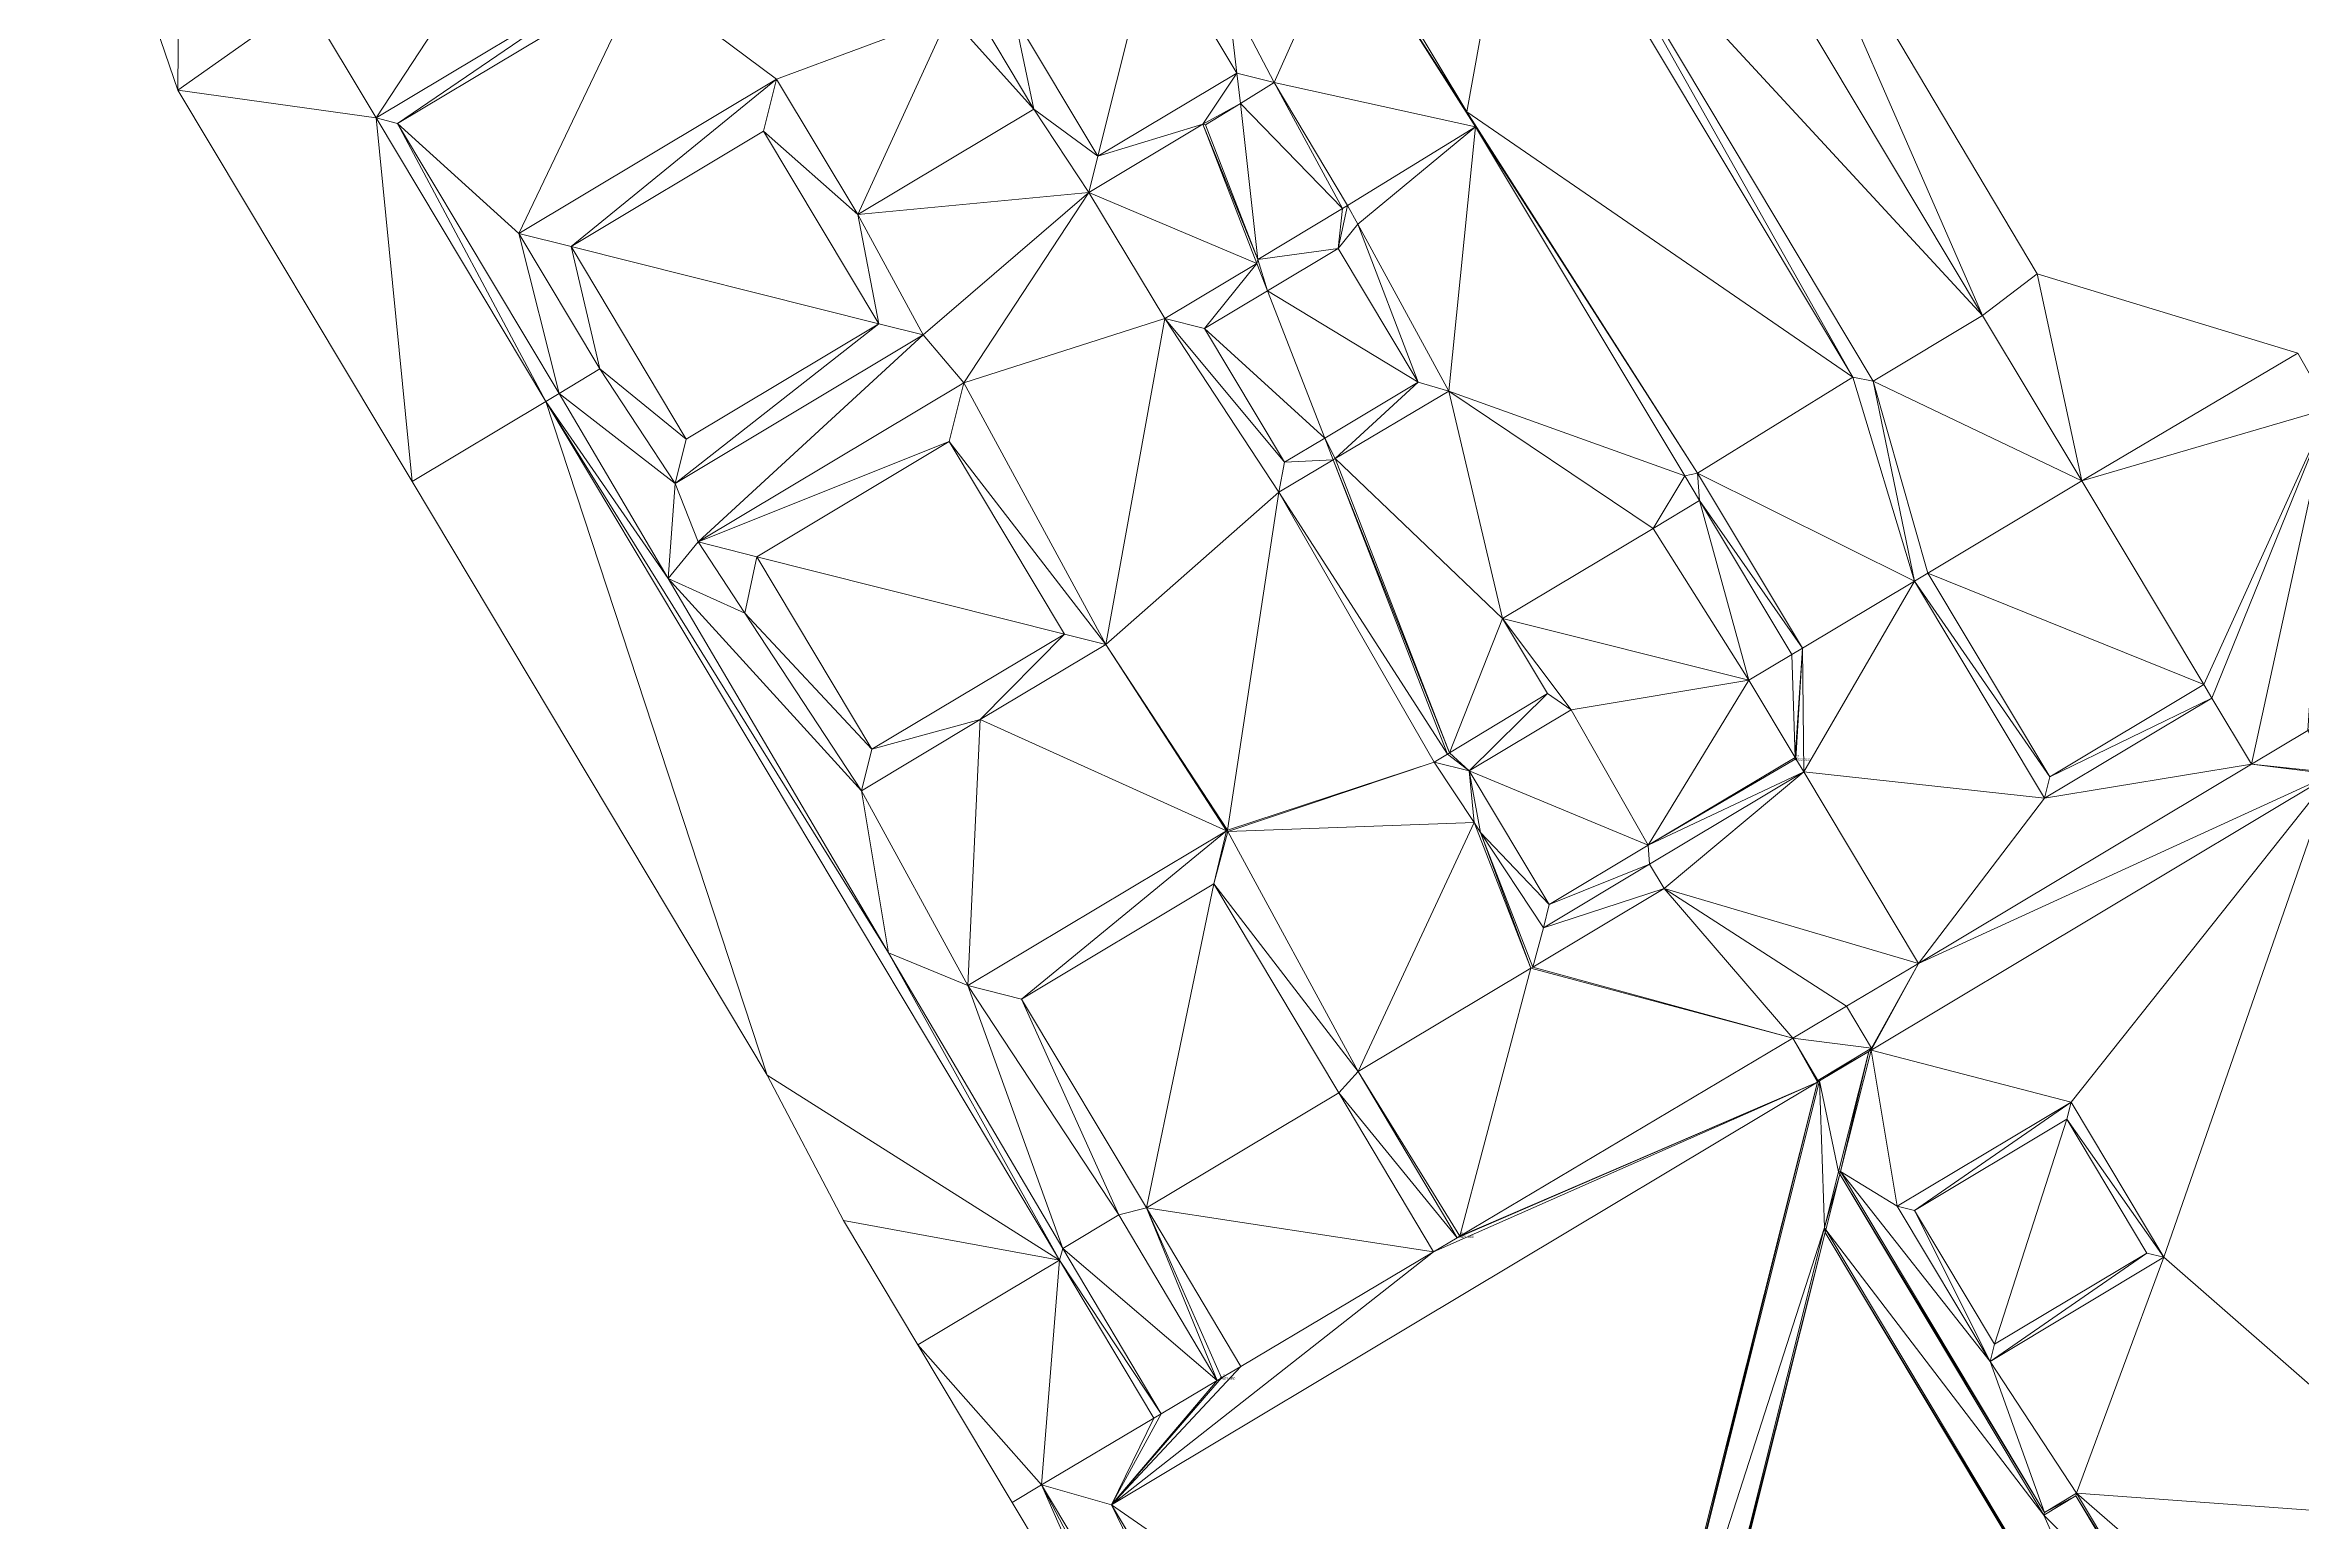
# Model space of a CAD drawing. Header units: metres. Extents: x 2684444 to 2684547, y 1239945 to 1240156.
# Drawn here: x 2684491.99 to 2684528.22, y 1239957.85 to 1239981.55 of the extents above; entities that cross this region are included whole.
import ezdxf

# ---------------------------------------------------------------- set-up
doc = ezdxf.new("R2010")
doc.units = ezdxf.units.M
for name, color, linetype, lineweight in [('Bruchkanten', 1, 'Continuous', 13), ('Bruchkanten-Hoehe', 1, 'Continuous', 0), ('Bruchkanten-PktBezeichnung', 1, 'Continuous', 0), ('Bruchkanten-PNum', 1, 'Continuous', 0), ('Bruchkanten_Linie', 1, 'Continuous', 13), ('DGM_Vermaschung', 254, 'Continuous', 15)]:
    doc.layers.add(name, color=color, linetype=linetype, lineweight=lineweight)
doc.styles.add('Arial', font='arial.ttf', dxfattribs={"height": 2})

# ---------------------------------------------------------------- blocks, each defined once
blk = doc.blocks.new('*U5')
at = {"layer": 'DGM_Vermaschung', "transparency": 33554687}
for points in [[(2684491.994, 1239987.053, 425.43), (2684494.161, 1239985.632, 425.43), (2684494.121, 1239980.831, 425.43)], [(2684494.161, 1239985.632, 425.43), (2684496.173, 1239982.271, 425.43), (2684494.121, 1239980.831, 425.43)], [(2684523.081, 1239977.213, 425.36), (2684516.311, 1239984.539, 425.36), (2684518.069, 1239985.591, 425.36)], [(2684523.081, 1239977.213, 425.36), (2684518.069, 1239985.591, 425.36), (2684519.564, 1239985.262, 426.41)], [(2684515.651, 1239985.155, 425.61), (2684514.802, 1239980.48, 425.61), (2684512.965, 1239983.547, 425.61)], [(2684515.651, 1239985.155, 425.61), (2684520.997, 1239976.225, 425.61), (2684514.802, 1239980.48, 425.61)], [(2684520.997, 1239976.225, 425.61), (2684515.651, 1239985.155, 425.61), (2684516.311, 1239984.539, 425.36)], [(2684519.564, 1239985.262, 426.41), (2684523.954, 1239977.884, 426.46), (2684523.081, 1239977.213, 425.36)], [(2684500.077, 1239984.608, 425.43), (2684497.303, 1239980.384, 425.43), (2684496.173, 1239982.271, 425.43)], [(2684501.206, 1239982.72, 425.43), (2684497.303, 1239980.384, 425.43), (2684500.077, 1239984.608, 425.43)], [(2684521.326, 1239976.163, 425.36), (2684516.311, 1239984.539, 425.36), (2684523.081, 1239977.213, 425.36)], [(2684516.311, 1239984.539, 425.36), (2684521.326, 1239976.163, 425.36), (2684520.997, 1239976.225, 425.61)], [(2684509.778, 1239983.334, 425.23), (2684508.883, 1239979.768, 425.23), (2684507.547, 1239981.999, 425.23)], [(2684509.778, 1239983.334, 425.23), (2684511.113, 1239981.104, 425.23), (2684508.883, 1239979.768, 425.23)], [(2684511.113, 1239981.104, 425.23), (2684509.778, 1239983.334, 425.23), (2684510.965, 1239982.384, 425.72)], [(2684511.713, 1239980.952, 425.666), (2684510.965, 1239982.384, 425.72), (2684512.858, 1239983.518, 425.72)], [(2684512.858, 1239983.518, 425.72), (2684514.944, 1239980.242, 425.591), (2684511.713, 1239980.952, 425.666)], [(2684514.802, 1239980.48, 425.61), (2684512.858, 1239983.518, 425.72), (2684512.965, 1239983.547, 425.61)], [(2684514.944, 1239980.242, 425.591), (2684512.858, 1239983.518, 425.72), (2684514.802, 1239980.48, 425.61)], [(2684497.303, 1239980.384, 425.43), (2684501.206, 1239982.72, 425.43), (2684497.646, 1239980.297, 425.68)], [(2684501.549, 1239982.634, 425.68), (2684497.646, 1239980.297, 425.68), (2684501.206, 1239982.72, 425.43)], [(2684497.646, 1239980.297, 425.68), (2684501.549, 1239982.634, 425.68), (2684499.594, 1239978.531, 425.68)], [(2684503.73, 1239981.007, 425.68), (2684499.594, 1239978.531, 425.68), (2684501.549, 1239982.634, 425.68)], [(2684501.549, 1239982.634, 425.68), (2684506.497, 1239982.031, 425.68), (2684503.73, 1239981.007, 425.68)], [(2684496.173, 1239982.271, 425.43), (2684497.303, 1239980.384, 425.43), (2684494.121, 1239980.831, 425.43)], [(2684506.834, 1239982.236, 425.68), (2684507.858, 1239980.525, 425.68), (2684506.497, 1239982.031, 425.68)], [(2684507.858, 1239980.525, 425.68), (2684506.834, 1239982.236, 425.68), (2684507.547, 1239981.999, 425.23)], [(2684510.965, 1239982.384, 425.72), (2684511.713, 1239980.952, 425.666), (2684511.113, 1239981.104, 425.23)], [(2684505.031, 1239978.833, 425.68), (2684503.73, 1239981.007, 425.68), (2684506.497, 1239982.031, 425.68)], [(2684505.031, 1239978.833, 425.68), (2684506.497, 1239982.031, 425.68), (2684507.858, 1239980.525, 425.68)], [(2684507.547, 1239981.999, 425.23), (2684508.883, 1239979.768, 425.23), (2684507.858, 1239980.525, 425.68)], [(2684497.303, 1239980.384, 425.43), (2684497.88, 1239974.551, 425.43), (2684494.121, 1239980.831, 425.43)], [(2684499.594, 1239978.531, 425.68), (2684503.73, 1239981.007, 425.68), (2684500.431, 1239978.321, 425.13)], [(2684500.431, 1239978.321, 425.13), (2684503.73, 1239981.007, 425.68), (2684503.519, 1239980.171, 425.13)], [(2684505.031, 1239978.833, 425.68), (2684503.519, 1239980.171, 425.13), (2684503.73, 1239981.007, 425.68)], [(2684508.883, 1239979.768, 425.23), (2684511.113, 1239981.104, 425.23), (2684510.566, 1239980.283, 425.626)], [(2684511.113, 1239981.104, 425.23), (2684511.175, 1239980.618, 425.666), (2684510.566, 1239980.283, 425.626)], [(2684511.113, 1239981.104, 425.23), (2684511.713, 1239980.952, 425.666), (2684511.175, 1239980.618, 425.666)], [(2684512.811, 1239978.932, 425.59), (2684511.175, 1239980.618, 425.666), (2684511.713, 1239980.952, 425.666)], [(2684511.713, 1239980.952, 425.666), (2684514.944, 1239980.242, 425.591), (2684512.892, 1239978.981, 425.59)], [(2684512.892, 1239978.981, 425.59), (2684512.811, 1239978.932, 425.59), (2684511.713, 1239980.952, 425.666)], [(2684505.031, 1239978.833, 425.68), (2684507.858, 1239980.525, 425.68), (2684508.737, 1239979.188, 425.626)], [(2684507.858, 1239980.525, 425.68), (2684508.883, 1239979.768, 425.23), (2684508.737, 1239979.188, 425.626)], [(2684511.175, 1239980.618, 425.666), (2684510.614, 1239980.271, 425.666), (2684510.566, 1239980.283, 425.626)], [(2684511.453, 1239978.112, 425.59), (2684510.614, 1239980.271, 425.666), (2684511.175, 1239980.618, 425.666)], [(2684512.811, 1239978.932, 425.59), (2684511.453, 1239978.112, 425.59), (2684511.175, 1239980.618, 425.666)], [(2684518.508, 1239974.687, 425.61), (2684514.802, 1239980.48, 425.61), (2684520.997, 1239976.225, 425.61)], [(2684514.802, 1239980.48, 425.61), (2684518.508, 1239974.687, 425.61), (2684514.944, 1239980.242, 425.591)], [(2684497.303, 1239980.384, 425.43), (2684500.026, 1239975.836, 425.43), (2684497.88, 1239974.551, 425.43)], [(2684497.646, 1239980.297, 425.68), (2684500.026, 1239975.836, 425.43), (2684497.303, 1239980.384, 425.43)], [(2684500.24, 1239975.965, 425.68), (2684497.646, 1239980.297, 425.68), (2684499.594, 1239978.531, 425.68)], [(2684497.646, 1239980.297, 425.68), (2684500.24, 1239975.965, 425.68), (2684500.026, 1239975.836, 425.43)], [(2684505.369, 1239977.082, 425.13), (2684500.431, 1239978.321, 425.13), (2684503.519, 1239980.171, 425.13)], [(2684505.369, 1239977.082, 425.13), (2684503.519, 1239980.171, 425.13), (2684505.031, 1239978.833, 425.68)], [(2684510.566, 1239980.283, 425.626), (2684511.435, 1239978.048, 425.546), (2684508.737, 1239979.188, 425.626)], [(2684508.883, 1239979.768, 425.23), (2684510.566, 1239980.283, 425.626), (2684508.737, 1239979.188, 425.626)], [(2684511.435, 1239978.048, 425.546), (2684510.566, 1239980.283, 425.626), (2684511.453, 1239978.112, 425.59)], [(2684510.614, 1239980.271, 425.666), (2684511.453, 1239978.112, 425.59), (2684510.566, 1239980.283, 425.626)], [(2684514.944, 1239980.242, 425.591), (2684513.056, 1239978.679, 425.578), (2684512.892, 1239978.981, 425.59)], [(2684514.518, 1239976.002, 425.477), (2684513.056, 1239978.679, 425.578), (2684514.944, 1239980.242, 425.591)], [(2684514.518, 1239976.002, 425.477), (2684514.944, 1239980.242, 425.591), (2684518.303, 1239974.641, 425.373)], [(2684514.944, 1239980.242, 425.591), (2684518.508, 1239974.687, 425.61), (2684518.303, 1239974.641, 425.373)], [(2684506.079, 1239976.903, 425.606), (2684505.031, 1239978.833, 425.68), (2684508.737, 1239979.188, 425.626)], [(2684506.735, 1239976.135, 425.572), (2684506.079, 1239976.903, 425.606), (2684508.737, 1239979.188, 425.626)], [(2684508.737, 1239979.188, 425.626), (2684509.959, 1239977.165, 425.546), (2684506.735, 1239976.135, 425.572)], [(2684508.737, 1239979.188, 425.626), (2684511.435, 1239978.048, 425.546), (2684509.959, 1239977.165, 425.546)], [(2684512.74, 1239978.289, 425.04), (2684512.892, 1239978.981, 425.59), (2684513.056, 1239978.679, 425.578)], [(2684512.892, 1239978.981, 425.59), (2684512.74, 1239978.289, 425.04), (2684512.811, 1239978.932, 425.59)], [(2684505.369, 1239977.082, 425.13), (2684505.031, 1239978.833, 425.68), (2684506.079, 1239976.903, 425.606)], [(2684512.811, 1239978.932, 425.59), (2684512.74, 1239978.289, 425.04), (2684511.453, 1239978.112, 425.59)], [(2684513.056, 1239978.679, 425.578), (2684514.024, 1239976.144, 425.04), (2684512.74, 1239978.289, 425.04)], [(2684514.518, 1239976.002, 425.477), (2684514.024, 1239976.144, 425.04), (2684513.056, 1239978.679, 425.578)], [(2684500.896, 1239976.357, 425.68), (2684499.594, 1239978.531, 425.68), (2684500.431, 1239978.321, 425.13)], [(2684499.594, 1239978.531, 425.68), (2684500.896, 1239976.357, 425.68), (2684500.24, 1239975.965, 425.68)], [(2684502.28, 1239975.233, 425.13), (2684500.431, 1239978.321, 425.13), (2684505.369, 1239977.082, 425.13)], [(2684500.431, 1239978.321, 425.13), (2684502.28, 1239975.233, 425.13), (2684500.896, 1239976.357, 425.68)], [(2684512.74, 1239978.289, 425.04), (2684511.605, 1239977.61, 425.04), (2684511.453, 1239978.112, 425.59)], [(2684514.024, 1239976.144, 425.04), (2684511.605, 1239977.61, 425.04), (2684512.74, 1239978.289, 425.04)], [(2684510.595, 1239977.005, 425.04), (2684509.959, 1239977.165, 425.546), (2684511.435, 1239978.048, 425.546)], [(2684510.595, 1239977.005, 425.04), (2684511.435, 1239978.048, 425.546), (2684511.605, 1239977.61, 425.04)], [(2684511.435, 1239978.048, 425.546), (2684511.453, 1239978.112, 425.59), (2684511.605, 1239977.61, 425.04)], [(2684524.671, 1239974.562, 421.77), (2684523.081, 1239977.213, 425.36), (2684523.954, 1239977.884, 426.46)], [(2684528.137, 1239976.612, 426.046), (2684524.671, 1239974.562, 421.77), (2684523.954, 1239977.884, 426.46)], [(2684511.605, 1239977.61, 425.04), (2684512.524, 1239975.246, 425.04), (2684510.595, 1239977.005, 425.04)], [(2684514.024, 1239976.144, 425.04), (2684512.524, 1239975.246, 425.04), (2684511.605, 1239977.61, 425.04)], [(2684509.013, 1239971.938, 425.41), (2684506.735, 1239976.135, 425.572), (2684509.959, 1239977.165, 425.546)], [(2684509.013, 1239971.938, 425.41), (2684509.959, 1239977.165, 425.546), (2684511.788, 1239974.382, 425.433)], [(2684511.788, 1239974.382, 425.433), (2684509.959, 1239977.165, 425.546), (2684511.879, 1239974.86, 425.04)], [(2684511.879, 1239974.86, 425.04), (2684509.959, 1239977.165, 425.546), (2684510.595, 1239977.005, 425.04)], [(2684523.081, 1239977.213, 425.36), (2684524.671, 1239974.562, 421.77), (2684521.326, 1239976.163, 425.36)], [(2684505.369, 1239977.082, 425.13), (2684502.101, 1239974.522, 425.606), (2684502.28, 1239975.233, 425.13)], [(2684506.079, 1239976.903, 425.606), (2684502.101, 1239974.522, 425.606), (2684505.369, 1239977.082, 425.13)], [(2684502.101, 1239974.522, 425.606), (2684506.079, 1239976.903, 425.606), (2684502.469, 1239973.581, 425.572)], [(2684502.469, 1239973.581, 425.572), (2684506.079, 1239976.903, 425.606), (2684506.735, 1239976.135, 425.572)], [(2684510.595, 1239977.005, 425.04), (2684512.524, 1239975.246, 425.04), (2684511.879, 1239974.86, 425.04)], [(2684528.643, 1239975.722, 426.274), (2684524.671, 1239974.562, 421.77), (2684528.137, 1239976.612, 426.046)], [(2684500.896, 1239976.357, 425.68), (2684502.101, 1239974.522, 425.606), (2684500.24, 1239975.965, 425.68)], [(2684502.101, 1239974.522, 425.606), (2684500.896, 1239976.357, 425.68), (2684502.28, 1239975.233, 425.13)], [(2684502.469, 1239973.581, 425.572), (2684506.735, 1239976.135, 425.572), (2684506.499, 1239975.194, 424.89)], [(2684506.735, 1239976.135, 425.572), (2684509.013, 1239971.938, 425.41), (2684506.499, 1239975.194, 424.89)], [(2684514.024, 1239976.144, 425.04), (2684512.694, 1239974.92, 425.477), (2684512.524, 1239975.246, 425.04)], [(2684514.518, 1239976.002, 425.477), (2684512.694, 1239974.92, 425.477), (2684514.024, 1239976.144, 425.04)], [(2684521.988, 1239972.955, 422.02), (2684518.508, 1239974.687, 425.61), (2684520.997, 1239976.225, 425.61)], [(2684521.326, 1239976.163, 425.36), (2684521.988, 1239972.955, 422.02), (2684520.997, 1239976.225, 425.61)], [(2684521.326, 1239976.163, 425.36), (2684522.202, 1239973.083, 421.77), (2684521.988, 1239972.955, 422.02)], [(2684521.326, 1239976.163, 425.36), (2684524.671, 1239974.562, 421.77), (2684522.202, 1239973.083, 421.77)], [(2684500.026, 1239975.836, 425.43), (2684503.579, 1239965.029, 425.057), (2684497.88, 1239974.551, 425.43)], [(2684500.24, 1239975.965, 425.68), (2684501.99, 1239972.996, 425.563), (2684500.026, 1239975.836, 425.43)], [(2684500.026, 1239975.836, 425.43), (2684508.27, 1239962.062, 424.89), (2684503.579, 1239965.029, 425.057)], [(2684508.27, 1239962.062, 424.89), (2684500.026, 1239975.836, 425.43), (2684505.527, 1239966.993, 425.327)], [(2684505.527, 1239966.993, 425.327), (2684500.026, 1239975.836, 425.43), (2684501.99, 1239972.996, 425.563)], [(2684501.99, 1239972.996, 425.563), (2684500.24, 1239975.965, 425.68), (2684502.101, 1239974.522, 425.606)], [(2684514.518, 1239976.002, 425.477), (2684515.378, 1239972.355, 425.358), (2684512.694, 1239974.92, 425.477)], [(2684515.378, 1239972.355, 425.358), (2684514.518, 1239976.002, 425.477), (2684517.792, 1239973.8, 425.358)], [(2684517.792, 1239973.8, 425.358), (2684514.518, 1239976.002, 425.477), (2684518.303, 1239974.641, 425.373)], [(2684528.643, 1239975.722, 426.274), (2684526.628, 1239971.293, 421.77), (2684524.671, 1239974.562, 421.77)], [(2684528.643, 1239975.722, 426.274), (2684526.756, 1239971.078, 422.02), (2684526.628, 1239971.293, 421.77)], [(2684528.643, 1239975.722, 426.274), (2684527.395, 1239970.017, 422.02), (2684526.756, 1239971.078, 422.02)], [(2684527.395, 1239970.017, 422.02), (2684528.643, 1239975.722, 426.274), (2684528.3, 1239970.559, 422.02)], [(2684502.469, 1239973.581, 425.572), (2684506.499, 1239975.194, 424.89), (2684503.41, 1239973.345, 424.89)], [(2684508.348, 1239972.105, 424.89), (2684503.41, 1239973.345, 424.89), (2684506.499, 1239975.194, 424.89)], [(2684506.499, 1239975.194, 424.89), (2684509.013, 1239971.938, 425.41), (2684508.348, 1239972.105, 424.89)], [(2684512.524, 1239975.246, 425.04), (2684512.659, 1239974.899, 425.433), (2684511.879, 1239974.86, 425.04)], [(2684512.694, 1239974.92, 425.477), (2684512.659, 1239974.899, 425.433), (2684512.524, 1239975.246, 425.04)], [(2684511.788, 1239974.382, 425.433), (2684511.879, 1239974.86, 425.04), (2684512.659, 1239974.899, 425.433)], [(2684512.659, 1239974.899, 425.433), (2684514.494, 1239970.177, 425.263), (2684511.788, 1239974.382, 425.433)], [(2684512.694, 1239974.92, 425.477), (2684514.529, 1239970.198, 425.311), (2684512.659, 1239974.899, 425.433)], [(2684512.659, 1239974.899, 425.433), (2684514.529, 1239970.198, 425.311), (2684514.494, 1239970.177, 425.263)], [(2684514.529, 1239970.198, 425.311), (2684512.694, 1239974.92, 425.477), (2684515.378, 1239972.355, 425.358)], [(2684518.539, 1239974.247, 425.358), (2684517.792, 1239973.8, 425.358), (2684518.303, 1239974.641, 425.373)], [(2684518.539, 1239974.247, 425.358), (2684518.303, 1239974.641, 425.373), (2684518.508, 1239974.687, 425.61)], [(2684518.508, 1239974.687, 425.61), (2684520.189, 1239971.878, 422.02), (2684518.539, 1239974.247, 425.358)], [(2684520.189, 1239971.878, 422.02), (2684518.508, 1239974.687, 425.61), (2684521.988, 1239972.955, 422.02)], [(2684502.469, 1239973.581, 425.572), (2684501.99, 1239972.996, 425.563), (2684502.101, 1239974.522, 425.606)], [(2684509.013, 1239971.938, 425.41), (2684511.788, 1239974.382, 425.433), (2684510.962, 1239968.956, 425.289)], [(2684514.281, 1239970.048, 425.263), (2684510.962, 1239968.956, 425.289), (2684511.788, 1239974.382, 425.433)], [(2684511.788, 1239974.382, 425.433), (2684514.494, 1239970.177, 425.263), (2684514.281, 1239970.048, 425.263)], [(2684518.539, 1239974.247, 425.358), (2684519.329, 1239971.363, 422.02), (2684517.792, 1239973.8, 425.358)], [(2684520.019, 1239971.776, 422.02), (2684518.539, 1239974.247, 425.358), (2684520.189, 1239971.878, 422.02)], [(2684518.539, 1239974.247, 425.358), (2684520.019, 1239971.776, 422.02), (2684519.329, 1239971.363, 422.02)], [(2684524.671, 1239974.562, 421.77), (2684526.628, 1239971.293, 421.77), (2684522.202, 1239973.083, 421.77)], [(2684502.469, 1239973.581, 425.572), (2684503.219, 1239972.44, 425.526), (2684501.99, 1239972.996, 425.563)], [(2684503.41, 1239973.345, 424.89), (2684503.219, 1239972.44, 425.526), (2684502.469, 1239973.581, 425.572)], [(2684519.329, 1239971.363, 422.02), (2684515.378, 1239972.355, 425.358), (2684517.792, 1239973.8, 425.358)], [(2684505.259, 1239970.256, 424.89), (2684503.219, 1239972.44, 425.526), (2684503.41, 1239973.345, 424.89)], [(2684508.348, 1239972.105, 424.89), (2684505.259, 1239970.256, 424.89), (2684503.41, 1239973.345, 424.89)], [(2684503.219, 1239972.44, 425.526), (2684505.092, 1239969.591, 425.41), (2684501.99, 1239972.996, 425.563)], [(2684505.527, 1239966.993, 425.327), (2684501.99, 1239972.996, 425.563), (2684505.092, 1239969.591, 425.41)], [(2684520.209, 1239969.893, 422.02), (2684520.189, 1239971.878, 422.02), (2684521.988, 1239972.955, 422.02)], [(2684521.988, 1239972.955, 422.02), (2684524.073, 1239969.472, 422.02), (2684520.209, 1239969.893, 422.02)], [(2684522.202, 1239973.083, 421.77), (2684524.159, 1239969.815, 421.77), (2684521.988, 1239972.955, 422.02)], [(2684524.073, 1239969.472, 422.02), (2684521.988, 1239972.955, 422.02), (2684524.159, 1239969.815, 421.77)], [(2684524.159, 1239969.815, 421.77), (2684522.202, 1239973.083, 421.77), (2684526.628, 1239971.293, 421.77)], [(2684505.092, 1239969.591, 425.41), (2684503.219, 1239972.44, 425.526), (2684505.259, 1239970.256, 424.89)], [(2684505.259, 1239970.256, 424.89), (2684508.348, 1239972.105, 424.89), (2684506.998, 1239970.732, 425.41)], [(2684506.998, 1239970.732, 425.41), (2684508.348, 1239972.105, 424.89), (2684509.013, 1239971.938, 425.41)], [(2684515.378, 1239972.355, 425.358), (2684516.101, 1239971.148, 425.311), (2684514.529, 1239970.198, 425.311)], [(2684515.378, 1239972.355, 425.358), (2684519.329, 1239971.363, 422.02), (2684516.478, 1239970.889, 424.76)], [(2684515.378, 1239972.355, 425.358), (2684516.478, 1239970.889, 424.76), (2684516.101, 1239971.148, 425.311)], [(2684510.948, 1239968.948, 425.289), (2684506.998, 1239970.732, 425.41), (2684509.013, 1239971.938, 425.41)], [(2684509.013, 1239971.938, 425.41), (2684510.962, 1239968.956, 425.289), (2684510.948, 1239968.948, 425.289)], [(2684520.019, 1239971.776, 422.02), (2684520.07, 1239970.125, 422.02), (2684519.329, 1239971.363, 422.02)], [(2684520.189, 1239971.878, 422.02), (2684520.07, 1239970.125, 422.02), (2684520.019, 1239971.776, 422.02)], [(2684520.189, 1239971.878, 422.02), (2684520.083, 1239970.103, 422.02), (2684520.07, 1239970.125, 422.02)], [(2684520.189, 1239971.878, 422.02), (2684520.209, 1239969.893, 422.02), (2684520.083, 1239970.103, 422.02)], [(2684516.478, 1239970.889, 424.76), (2684519.329, 1239971.363, 422.02), (2684517.716, 1239968.716, 424.76)], [(2684519.329, 1239971.363, 422.02), (2684520.07, 1239970.125, 422.02), (2684517.716, 1239968.716, 424.76)], [(2684514.529, 1239970.198, 425.311), (2684516.101, 1239971.148, 425.311), (2684514.843, 1239969.91, 424.76)], [(2684516.478, 1239970.889, 424.76), (2684514.843, 1239969.91, 424.76), (2684516.101, 1239971.148, 425.311)], [(2684524.073, 1239969.472, 422.02), (2684526.756, 1239971.078, 422.02), (2684527.395, 1239970.017, 422.02)], [(2684526.756, 1239971.078, 422.02), (2684524.073, 1239969.472, 422.02), (2684524.159, 1239969.815, 421.77)], [(2684526.756, 1239971.078, 422.02), (2684524.159, 1239969.815, 421.77), (2684526.628, 1239971.293, 421.77)], [(2684505.092, 1239969.591, 425.41), (2684506.998, 1239970.732, 425.41), (2684506.8, 1239966.465, 425.289)], [(2684505.092, 1239969.591, 425.41), (2684505.259, 1239970.256, 424.89), (2684506.998, 1239970.732, 425.41)], [(2684510.948, 1239968.948, 425.289), (2684506.8, 1239966.465, 425.289), (2684506.998, 1239970.732, 425.41)], [(2684517.716, 1239968.716, 424.76), (2684514.843, 1239969.91, 424.76), (2684516.478, 1239970.889, 424.76)], [(2684528.3, 1239970.559, 422.02), (2684528.67, 1239969.884, 422.02), (2684527.395, 1239970.017, 422.02)], [(2684510.972, 1239968.937, 425.289), (2684510.962, 1239968.956, 425.289), (2684514.281, 1239970.048, 425.263)], [(2684514.921, 1239969.079, 425.224), (2684510.972, 1239968.937, 425.289), (2684514.281, 1239970.048, 425.263)], [(2684514.281, 1239970.048, 425.263), (2684514.494, 1239970.177, 425.263), (2684514.843, 1239969.91, 424.76)], [(2684514.921, 1239969.079, 425.224), (2684514.281, 1239970.048, 425.263), (2684514.843, 1239969.91, 424.76)], [(2684514.494, 1239970.177, 425.263), (2684514.529, 1239970.198, 425.311), (2684514.843, 1239969.91, 424.76)], [(2684515.025, 1239968.921, 425.266), (2684514.921, 1239969.079, 425.224), (2684514.843, 1239969.91, 424.76)], [(2684516.127, 1239967.765, 424.76), (2684514.843, 1239969.91, 424.76), (2684517.716, 1239968.716, 424.76)], [(2684514.843, 1239969.91, 424.76), (2684516.127, 1239967.765, 424.76), (2684515.025, 1239968.921, 425.266)], [(2684520.07, 1239970.125, 422.02), (2684520.083, 1239970.103, 422.02), (2684517.716, 1239968.716, 424.76)], [(2684520.083, 1239970.103, 422.02), (2684520.209, 1239969.893, 422.02), (2684517.716, 1239968.716, 424.76)], [(2684520.209, 1239969.893, 422.02), (2684517.737, 1239968.414, 425.205), (2684517.716, 1239968.716, 424.76)], [(2684517.737, 1239968.414, 425.205), (2684520.209, 1239969.893, 422.02), (2684517.971, 1239968.024, 425.19)], [(2684522.049, 1239966.817, 422.02), (2684517.971, 1239968.024, 425.19), (2684520.209, 1239969.893, 422.02)], [(2684524.073, 1239969.472, 422.02), (2684522.049, 1239966.817, 422.02), (2684520.209, 1239969.893, 422.02)], [(2684528.685, 1239969.858, 422.02), (2684522.049, 1239966.817, 422.02), (2684527.395, 1239970.017, 422.02)], [(2684527.395, 1239970.017, 422.02), (2684522.049, 1239966.817, 422.02), (2684524.073, 1239969.472, 422.02)], [(2684528.67, 1239969.884, 422.02), (2684528.685, 1239969.858, 422.02), (2684527.395, 1239970.017, 422.02)], [(2684505.092, 1239969.591, 425.41), (2684506.8, 1239966.465, 425.289), (2684505.527, 1239966.993, 425.327)], [(2684521.29, 1239965.431, 422.02), (2684528.685, 1239969.858, 422.02), (2684524.499, 1239964.595, 422.02)], [(2684528.685, 1239969.858, 422.02), (2684521.29, 1239965.431, 422.02), (2684522.049, 1239966.817, 422.02)], [(2684528.685, 1239969.858, 422.02), (2684525.988, 1239962.106, 422.02), (2684524.499, 1239964.595, 422.02)], [(2684528.685, 1239969.858, 422.02), (2684530.84, 1239957.867, 422.02), (2684525.988, 1239962.106, 422.02)], [(2684506.8, 1239966.465, 425.289), (2684510.948, 1239968.948, 425.289), (2684507.658, 1239966.249, 424.61)], [(2684507.658, 1239966.249, 424.61), (2684510.948, 1239968.948, 425.289), (2684510.746, 1239968.098, 424.61)], [(2684510.948, 1239968.948, 425.289), (2684510.972, 1239968.937, 425.289), (2684510.746, 1239968.098, 424.61)], [(2684510.972, 1239968.937, 425.289), (2684513.063, 1239965.086, 425.14), (2684510.746, 1239968.098, 424.61)], [(2684510.962, 1239968.956, 425.289), (2684510.972, 1239968.937, 425.289), (2684510.948, 1239968.948, 425.289)], [(2684514.921, 1239969.079, 425.224), (2684513.063, 1239965.086, 425.14), (2684510.972, 1239968.937, 425.289)], [(2684514.921, 1239969.079, 425.224), (2684515.829, 1239966.742, 425.14), (2684513.063, 1239965.086, 425.14)], [(2684515.829, 1239966.742, 425.14), (2684514.921, 1239969.079, 425.224), (2684515.025, 1239968.921, 425.266)], [(2684516.034, 1239967.394, 425.205), (2684515.025, 1239968.921, 425.266), (2684516.127, 1239967.765, 424.76)], [(2684515.025, 1239968.921, 425.266), (2684515.864, 1239966.762, 425.19), (2684515.829, 1239966.742, 425.14)], [(2684515.864, 1239966.762, 425.19), (2684515.025, 1239968.921, 425.266), (2684516.034, 1239967.394, 425.205)], [(2684517.716, 1239968.716, 424.76), (2684517.737, 1239968.414, 425.205), (2684516.127, 1239967.765, 424.76)], [(2684510.746, 1239968.098, 424.61), (2684509.664, 1239962.897, 424.61), (2684507.658, 1239966.249, 424.61)], [(2684512.753, 1239964.746, 424.61), (2684509.664, 1239962.897, 424.61), (2684510.746, 1239968.098, 424.61)], [(2684513.063, 1239965.086, 425.14), (2684512.753, 1239964.746, 424.61), (2684510.746, 1239968.098, 424.61)], [(2684517.737, 1239968.414, 425.205), (2684516.034, 1239967.394, 425.205), (2684516.127, 1239967.765, 424.76)], [(2684516.034, 1239967.394, 425.205), (2684517.737, 1239968.414, 425.205), (2684517.971, 1239968.024, 425.19)], [(2684517.971, 1239968.024, 425.19), (2684520.035, 1239965.62, 421.98), (2684515.864, 1239966.762, 425.19)], [(2684516.034, 1239967.394, 425.205), (2684517.971, 1239968.024, 425.19), (2684515.864, 1239966.762, 425.19)], [(2684517.971, 1239968.024, 425.19), (2684522.049, 1239966.817, 422.02), (2684520.898, 1239966.133, 422.02)], [(2684517.971, 1239968.024, 425.19), (2684520.898, 1239966.133, 422.02), (2684520.035, 1239965.62, 421.98)], [(2684508.27, 1239962.062, 424.89), (2684505.527, 1239966.993, 425.327), (2684508.322, 1239962.248, 425.14)], [(2684508.322, 1239962.248, 425.14), (2684505.527, 1239966.993, 425.327), (2684506.8, 1239966.465, 425.289)], [(2684515.829, 1239966.742, 425.14), (2684514.692, 1239962.444, 421.98), (2684513.063, 1239965.086, 425.14)], [(2684515.829, 1239966.742, 425.14), (2684520.035, 1239965.62, 421.98), (2684514.692, 1239962.444, 421.98)], [(2684520.035, 1239965.62, 421.98), (2684515.829, 1239966.742, 425.14), (2684515.864, 1239966.762, 425.19)], [(2684522.049, 1239966.817, 422.02), (2684521.297, 1239965.46, 422.02), (2684520.898, 1239966.133, 422.02)], [(2684522.049, 1239966.817, 422.02), (2684521.29, 1239965.431, 422.02), (2684521.297, 1239965.46, 422.02)], [(2684506.8, 1239966.465, 425.289), (2684509.219, 1239962.785, 425.14), (2684508.322, 1239962.248, 425.14)], [(2684509.219, 1239962.785, 425.14), (2684506.8, 1239966.465, 425.289), (2684507.658, 1239966.249, 424.61)], [(2684509.219, 1239962.785, 425.14), (2684507.658, 1239966.249, 424.61), (2684509.664, 1239962.897, 424.61)], [(2684521.297, 1239965.46, 422.02), (2684520.035, 1239965.62, 421.98), (2684520.898, 1239966.133, 422.02)], [(2684514.692, 1239962.444, 421.98), (2684520.035, 1239965.62, 421.98), (2684520.429, 1239964.915, 421.98)], [(2684521.297, 1239965.46, 422.02), (2684520.436, 1239964.944, 421.98), (2684520.035, 1239965.62, 421.98)], [(2684520.436, 1239964.944, 421.98), (2684520.429, 1239964.915, 421.98), (2684520.035, 1239965.62, 421.98)], [(2684520.436, 1239964.944, 421.98), (2684521.297, 1239965.46, 422.02), (2684521.254, 1239965.409, 421.11)], [(2684520.436, 1239964.944, 421.98), (2684521.254, 1239965.409, 421.11), (2684520.465, 1239964.937, 421.11)], [(2684521.254, 1239965.409, 421.11), (2684520.768, 1239963.475, 421.11), (2684520.465, 1239964.937, 421.11)], [(2684520.768, 1239963.475, 421.11), (2684521.254, 1239965.409, 421.11), (2684520.8, 1239963.48, 422.02)], [(2684520.8, 1239963.48, 422.02), (2684521.29, 1239965.431, 422.02), (2684521.71, 1239962.925, 422.02)], [(2684521.29, 1239965.431, 422.02), (2684520.8, 1239963.48, 422.02), (2684521.254, 1239965.409, 421.11)], [(2684521.297, 1239965.46, 422.02), (2684521.29, 1239965.431, 422.02), (2684521.254, 1239965.409, 421.11)], [(2684524.499, 1239964.595, 422.02), (2684521.71, 1239962.925, 422.02), (2684521.29, 1239965.431, 422.02)], [(2684503.579, 1239965.029, 425.057), (2684508.27, 1239962.062, 424.89), (2684504.801, 1239962.698, 424.968)], [(2684520.429, 1239964.915, 421.98), (2684517.303, 1239952.462, 421.98), (2684509.105, 1239958.136, 421.98)], [(2684520.429, 1239964.915, 421.98), (2684509.105, 1239958.136, 421.98), (2684514.271, 1239962.193, 421.98)], [(2684513.063, 1239965.086, 425.14), (2684514.649, 1239962.418, 421.98), (2684512.753, 1239964.746, 424.61)], [(2684514.649, 1239962.418, 421.98), (2684513.063, 1239965.086, 425.14), (2684514.692, 1239962.444, 421.98)], [(2684520.429, 1239964.915, 421.98), (2684514.271, 1239962.193, 421.98), (2684514.649, 1239962.418, 421.98)], [(2684520.429, 1239964.915, 421.98), (2684514.649, 1239962.418, 421.98), (2684514.692, 1239962.444, 421.98)], [(2684517.303, 1239952.462, 421.98), (2684520.429, 1239964.915, 421.98), (2684517.514, 1239953.181, 421.11)], [(2684520.465, 1239964.937, 421.11), (2684517.514, 1239953.181, 421.11), (2684520.429, 1239964.915, 421.98)], [(2684517.514, 1239953.181, 421.11), (2684520.465, 1239964.937, 421.11), (2684520.545, 1239962.583, 421.11)], [(2684520.465, 1239964.937, 421.11), (2684520.429, 1239964.915, 421.98), (2684520.436, 1239964.944, 421.98)], [(2684520.545, 1239962.583, 421.11), (2684520.465, 1239964.937, 421.11), (2684520.768, 1239963.475, 421.11)], [(2684509.664, 1239962.897, 424.61), (2684512.753, 1239964.746, 424.61), (2684514.271, 1239962.193, 421.98)], [(2684512.753, 1239964.746, 424.61), (2684514.649, 1239962.418, 421.98), (2684514.271, 1239962.193, 421.98)], [(2684521.71, 1239962.925, 422.02), (2684524.499, 1239964.595, 422.02), (2684521.985, 1239962.856, 421.05)], [(2684521.985, 1239962.856, 421.05), (2684524.499, 1239964.595, 422.02), (2684524.43, 1239964.32, 421.05)], [(2684524.499, 1239964.595, 422.02), (2684525.988, 1239962.106, 422.02), (2684524.43, 1239964.32, 421.05)], [(2684524.43, 1239964.32, 421.05), (2684523.269, 1239960.711, 421.05), (2684521.985, 1239962.856, 421.05)], [(2684523.269, 1239960.711, 421.05), (2684524.43, 1239964.32, 421.05), (2684525.714, 1239962.175, 421.05)], [(2684525.714, 1239962.175, 421.05), (2684524.43, 1239964.32, 421.05), (2684525.988, 1239962.106, 422.02)], [(2684520.545, 1239962.583, 421.11), (2684520.768, 1239963.475, 421.11), (2684520.79, 1239963.439, 421.16)], [(2684520.79, 1239963.439, 421.16), (2684520.566, 1239962.547, 421.16), (2684520.545, 1239962.583, 421.11)], [(2684520.79, 1239963.439, 421.16), (2684524.063, 1239957.97, 421.16), (2684520.566, 1239962.547, 421.16)], [(2684520.8, 1239963.48, 422.02), (2684520.79, 1239963.439, 421.16), (2684520.768, 1239963.475, 421.11)], [(2684520.8, 1239963.48, 422.02), (2684524.074, 1239958.011, 422.02), (2684520.79, 1239963.439, 421.16)], [(2684524.063, 1239957.97, 421.16), (2684520.79, 1239963.439, 421.16), (2684524.074, 1239958.011, 422.02)], [(2684524.074, 1239958.011, 422.02), (2684520.8, 1239963.48, 422.02), (2684523.2, 1239960.437, 422.02)], [(2684523.2, 1239960.437, 422.02), (2684520.8, 1239963.48, 422.02), (2684521.71, 1239962.925, 422.02)], [(2684504.801, 1239962.698, 424.968), (2684508.27, 1239962.062, 424.89), (2684505.996, 1239960.701, 424.89)], [(2684510.798, 1239960.129, 421.98), (2684508.322, 1239962.248, 425.14), (2684509.219, 1239962.785, 425.14)], [(2684510.798, 1239960.129, 421.98), (2684509.219, 1239962.785, 425.14), (2684509.664, 1239962.897, 424.61)], [(2684510.868, 1239960.171, 421.98), (2684510.798, 1239960.129, 421.98), (2684509.664, 1239962.897, 424.61)], [(2684511.176, 1239960.354, 421.98), (2684510.868, 1239960.171, 421.98), (2684509.664, 1239962.897, 424.61)], [(2684509.664, 1239962.897, 424.61), (2684514.271, 1239962.193, 421.98), (2684511.176, 1239960.354, 421.98)], [(2684523.2, 1239960.437, 422.02), (2684521.71, 1239962.925, 422.02), (2684521.985, 1239962.856, 421.05)], [(2684523.2, 1239960.437, 422.02), (2684521.985, 1239962.856, 421.05), (2684523.269, 1239960.711, 421.05)], [(2684520.545, 1239962.583, 421.11), (2684518.145, 1239953.023, 421.11), (2684517.514, 1239953.181, 421.11)], [(2684518.145, 1239953.023, 421.11), (2684520.545, 1239962.583, 421.11), (2684520.556, 1239962.506, 422.02)], [(2684520.556, 1239962.506, 422.02), (2684518.17, 1239952.998, 422.02), (2684518.145, 1239953.023, 421.11)], [(2684520.556, 1239962.506, 422.02), (2684526.215, 1239953.053, 422.02), (2684518.17, 1239952.998, 422.02)], [(2684520.556, 1239962.506, 422.02), (2684520.545, 1239962.583, 421.11), (2684520.566, 1239962.547, 421.16)], [(2684520.566, 1239962.547, 421.16), (2684526.241, 1239953.068, 421.16), (2684520.556, 1239962.506, 422.02)], [(2684520.556, 1239962.506, 422.02), (2684526.241, 1239953.068, 421.16), (2684526.215, 1239953.053, 422.02)], [(2684526.241, 1239953.068, 421.16), (2684520.566, 1239962.547, 421.16), (2684524.063, 1239957.97, 421.16)], [(2684507.982, 1239958.455, 421.98), (2684505.996, 1239960.701, 424.89), (2684508.27, 1239962.062, 424.89)], [(2684508.27, 1239962.062, 424.89), (2684509.78, 1239959.523, 421.98), (2684507.982, 1239958.455, 421.98)], [(2684508.322, 1239962.248, 425.14), (2684509.9, 1239959.595, 421.98), (2684508.27, 1239962.062, 424.89)], [(2684508.27, 1239962.062, 424.89), (2684509.9, 1239959.595, 421.98), (2684509.78, 1239959.523, 421.98)], [(2684509.9, 1239959.595, 421.98), (2684508.322, 1239962.248, 425.14), (2684510.798, 1239960.129, 421.98)], [(2684514.271, 1239962.193, 421.98), (2684509.105, 1239958.136, 421.98), (2684511.176, 1239960.354, 421.98)], [(2684525.714, 1239962.175, 421.05), (2684523.2, 1239960.437, 422.02), (2684523.269, 1239960.711, 421.05)], [(2684525.988, 1239962.106, 422.02), (2684523.2, 1239960.437, 422.02), (2684525.714, 1239962.175, 421.05)], [(2684523.2, 1239960.437, 422.02), (2684525.988, 1239962.106, 422.02), (2684524.589, 1239958.32, 422.02)], [(2684530.84, 1239957.867, 422.02), (2684524.589, 1239958.32, 422.02), (2684525.988, 1239962.106, 422.02)], [(2684507.51, 1239958.172, 421.98), (2684505.996, 1239960.701, 424.89), (2684507.982, 1239958.455, 421.98)], [(2684511.176, 1239960.354, 421.98), (2684509.105, 1239958.136, 421.98), (2684510.868, 1239960.171, 421.98)], [(2684510.868, 1239960.171, 421.98), (2684509.105, 1239958.136, 421.98), (2684510.798, 1239960.129, 421.98)], [(2684510.798, 1239960.129, 421.98), (2684509.105, 1239958.136, 421.98), (2684509.9, 1239959.595, 421.98)], [(2684524.074, 1239958.011, 422.02), (2684523.2, 1239960.437, 422.02), (2684524.589, 1239958.32, 422.02)], [(2684509.78, 1239959.523, 421.98), (2684509.105, 1239958.136, 421.98), (2684507.982, 1239958.455, 421.98)], [(2684509.78, 1239959.523, 421.98), (2684509.9, 1239959.595, 421.98), (2684509.105, 1239958.136, 421.98)], [(2684507.982, 1239958.455, 421.98), (2684509.783, 1239954.376, 421.98), (2684507.51, 1239958.172, 421.98)], [(2684507.982, 1239958.455, 421.98), (2684513.082, 1239949.935, 421.98), (2684511.271, 1239952.182, 421.98)], [(2684507.982, 1239958.455, 421.98), (2684511.271, 1239952.182, 421.98), (2684509.783, 1239954.376, 421.98)], [(2684513.082, 1239949.935, 421.98), (2684507.982, 1239958.455, 421.98), (2684509.105, 1239958.136, 421.98)], [(2684524.589, 1239958.32, 422.02), (2684524.578, 1239958.279, 421.16), (2684524.074, 1239958.011, 422.02)], [(2684524.578, 1239958.279, 421.16), (2684524.589, 1239958.32, 422.02), (2684525.831, 1239956.244, 422.02)], [(2684524.589, 1239958.32, 422.02), (2684527.45, 1239955.838, 422.02), (2684525.831, 1239956.244, 422.02)], [(2684530.84, 1239957.867, 422.02), (2684527.45, 1239955.838, 422.02), (2684524.589, 1239958.32, 422.02)], [(2684513.082, 1239949.935, 421.98), (2684509.105, 1239958.136, 421.98), (2684513.743, 1239950.331, 421.98)], [(2684513.743, 1239950.331, 421.98), (2684509.105, 1239958.136, 421.98), (2684513.769, 1239950.346, 421.98)], [(2684509.105, 1239958.136, 421.98), (2684517.303, 1239952.462, 421.98), (2684513.769, 1239950.346, 421.98)], [(2684524.578, 1239958.279, 421.16), (2684525.811, 1239956.218, 421.16), (2684524.063, 1239957.97, 421.16)], [(2684524.063, 1239957.97, 421.16), (2684524.074, 1239958.011, 422.02), (2684524.578, 1239958.279, 421.16)], [(2684526.241, 1239953.068, 421.16), (2684524.063, 1239957.97, 421.16), (2684525.811, 1239956.218, 421.16)], [(2684525.811, 1239956.218, 421.16), (2684524.578, 1239958.279, 421.16), (2684525.831, 1239956.244, 422.02)], [(2684530.84, 1239957.867, 422.02), (2684530.829, 1239957.826, 421.16), (2684527.45, 1239955.838, 422.02)]]:
    blk.add_3dface(points, dxfattribs=at)
blk = doc.blocks.new('C938')
at = {"layer": 'Bruchkanten', "color": 0}
for points in [[(0, -0.8), (0, 0.8)], [(-0.8, 0), (0.8, 0)]]:
    blk.add_lwpolyline(points, dxfattribs=at)
blk.add_circle((0, 0), 0.75, dxfattribs=at)
at = {"layer": 'Bruchkanten-Hoehe', "color": 0, "style": 'Arial', "width": 0.8}
blk.add_attdef('HOEHE_001', (1.2, -2.5), '', height=2, dxfattribs=at)
at = {"layer": 'Bruchkanten-PktBezeichnung', "color": 0, "style": 'Arial', "width": 0.8}
blk.add_attdef('PKTBEZEICHNUNG_001', (1.3, -5.7), '', height=2, dxfattribs=at)
at = {"layer": 'Bruchkanten-PNum', "color": 0, "style": 'Arial', "width": 0.8}
blk.add_attdef('PNUM_001', (1.3, 0.1), '', height=2, dxfattribs=at)

msp = doc.modelspace()

# ---------------------------------------------------------------- linework, layer by layer
at = {"layer": 'Bruchkanten_Linie', "ltscale": 0.02, "transparency": 33554687}
for points in [[(2684507.858, 1239980.525, 425.68), (2684506.834, 1239982.236, 425.68), (2684506.497, 1239982.031, 425.68), (2684502.667, 1239988.428, 425.68), (2684506.781, 1239990.862, 425.68), (2684505.645, 1239994.119, 425.68)], [(2684495.646, 1239989.239, 425.43), (2684496.91, 1239989.996, 425.43), (2684498.066, 1239988.065, 425.43), (2684494.161, 1239985.632, 425.43), (2684496.173, 1239982.271, 425.43), (2684500.077, 1239984.608, 425.43), (2684501.206, 1239982.72, 425.43), (2684497.303, 1239980.384, 425.43), (2684500.026, 1239975.836, 425.43)], [(2684497.612, 1239989.309, 425.68), (2684498.408, 1239987.979, 425.68), (2684495.604, 1239986.3, 425.68), (2684494.498, 1239985.557, 425.68), (2684496.259, 1239982.614, 425.68), (2684500.163, 1239984.95, 425.68), (2684501.549, 1239982.634, 425.68), (2684497.646, 1239980.297, 425.68), (2684500.24, 1239975.965, 425.68)], [(2684518.069, 1239985.591, 425.36), (2684516.311, 1239984.539, 425.36), (2684521.326, 1239976.163, 425.36), (2684523.081, 1239977.213, 425.36)], [(2684522.142, 1239948.917, 422.02), (2684526.988, 1239951.819, 422.02), (2684530.716, 1239954.05, 422.02), (2684531.756, 1239954.673, 422.02), (2684532.463, 1239955.096, 422.02), (2684536.213, 1239957.341, 422.02), (2684536.77, 1239957.675, 422.02), (2684542.862, 1239961.322, 422.02), (2684534.95, 1239974.54, 422.02), (2684528.3, 1239970.559, 422.02), (2684527.395, 1239970.017, 422.02), (2684526.756, 1239971.078, 422.02), (2684526.628, 1239971.293, 421.77), (2684524.671, 1239974.562, 421.77), (2684523.081, 1239977.213, 425.36), (2684518.069, 1239985.591, 425.36)], [(2684520.997, 1239976.225, 425.61), (2684515.651, 1239985.155, 425.61)], [(2684514.529, 1239970.198, 425.311), (2684516.101, 1239971.148, 425.311), (2684515.378, 1239972.355, 425.358), (2684517.792, 1239973.8, 425.358), (2684518.539, 1239974.247, 425.358), (2684518.303, 1239974.641, 425.373), (2684514.944, 1239980.242, 425.591), (2684512.858, 1239983.518, 425.72)], [(2684512.965, 1239983.547, 425.61), (2684514.802, 1239980.48, 425.61), (2684518.508, 1239974.687, 425.61)], [(2684510.965, 1239982.384, 425.72), (2684511.713, 1239980.952, 425.666), (2684511.175, 1239980.618, 425.666), (2684510.614, 1239980.271, 425.666)], [(2684500.896, 1239976.357, 425.68), (2684499.594, 1239978.531, 425.68), (2684503.73, 1239981.007, 425.68), (2684505.031, 1239978.833, 425.68)], [(2684505.031, 1239978.833, 425.68), (2684507.858, 1239980.525, 425.68)], [(2684510.566, 1239980.283, 425.626), (2684508.737, 1239979.188, 425.626), (2684507.858, 1239980.525, 425.68)], [(2684511.435, 1239978.048, 425.546), (2684510.566, 1239980.283, 425.626)], [(2684510.614, 1239980.271, 425.666), (2684511.453, 1239978.112, 425.59)], [(2684512.694, 1239974.92, 425.477), (2684514.518, 1239976.002, 425.477), (2684513.056, 1239978.679, 425.578), (2684512.892, 1239978.981, 425.59), (2684512.811, 1239978.932, 425.59), (2684511.453, 1239978.112, 425.59)], [(2684512.74, 1239978.289, 425.04), (2684512.892, 1239978.981, 425.59)], [(2684505.031, 1239978.833, 425.68), (2684506.079, 1239976.903, 425.606), (2684502.101, 1239974.522, 425.606), (2684500.896, 1239976.357, 425.68)], [(2684511.435, 1239978.048, 425.546), (2684509.959, 1239977.165, 425.546), (2684511.788, 1239974.382, 425.433), (2684512.659, 1239974.899, 425.433)], [(2684523.954, 1239977.884, 426.46), (2684523.081, 1239977.213, 425.36)], [(2684528.137, 1239976.612, 426.046), (2684524.671, 1239974.562, 421.77)], [(2684500.24, 1239975.965, 425.68), (2684500.896, 1239976.357, 425.68)], [(2684518.508, 1239974.687, 425.61), (2684520.997, 1239976.225, 425.61)], [(2684521.988, 1239972.955, 422.02), (2684520.997, 1239976.225, 425.61)], [(2684521.326, 1239976.163, 425.36), (2684522.202, 1239973.083, 421.77)], [(2684500.026, 1239975.836, 425.43), (2684497.88, 1239974.551, 425.43)], [(2684508.27, 1239962.062, 424.89), (2684500.026, 1239975.836, 425.43)], [(2684500.24, 1239975.965, 425.68), (2684501.99, 1239972.996, 425.563), (2684505.527, 1239966.993, 425.327), (2684508.322, 1239962.248, 425.14)], [(2684528.643, 1239975.722, 426.274), (2684526.628, 1239971.293, 421.77)], [(2684528.643, 1239975.722, 426.274), (2684526.756, 1239971.078, 422.02)], [(2684528.643, 1239975.722, 426.274), (2684527.395, 1239970.017, 422.02)], [(2684512.659, 1239974.899, 425.433), (2684514.494, 1239970.177, 425.263)], [(2684514.529, 1239970.198, 425.311), (2684512.694, 1239974.92, 425.477)], [(2684518.508, 1239974.687, 425.61), (2684520.189, 1239971.878, 422.02)], [(2684518.539, 1239974.247, 425.358), (2684520.019, 1239971.776, 422.02)], [(2684522.202, 1239973.083, 421.77), (2684524.671, 1239974.562, 421.77)], [(2684526.756, 1239971.078, 422.02), (2684524.073, 1239969.472, 422.02), (2684521.988, 1239972.955, 422.02), (2684520.189, 1239971.878, 422.02), (2684520.019, 1239971.776, 422.02), (2684519.329, 1239971.363, 422.02), (2684520.07, 1239970.125, 422.02), (2684520.083, 1239970.103, 422.02), (2684520.209, 1239969.893, 422.02), (2684522.049, 1239966.817, 422.02), (2684520.898, 1239966.133, 422.02)], [(2684524.159, 1239969.815, 421.77), (2684522.202, 1239973.083, 421.77)], [(2684515.378, 1239972.355, 425.358), (2684519.329, 1239971.363, 422.02)], [(2684526.628, 1239971.293, 421.77), (2684524.159, 1239969.815, 421.77)], [(2684514.921, 1239969.079, 425.224), (2684514.281, 1239970.048, 425.263), (2684514.494, 1239970.177, 425.263)], [(2684514.529, 1239970.198, 425.311), (2684514.494, 1239970.177, 425.263)], [(2684517.716, 1239968.716, 424.76), (2684520.07, 1239970.125, 422.02)], [(2684517.737, 1239968.414, 425.205), (2684520.209, 1239969.893, 422.02)], [(2684521.29, 1239965.431, 422.02), (2684528.685, 1239969.858, 422.02)], [(2684509.219, 1239962.785, 425.14), (2684506.8, 1239966.465, 425.289), (2684510.948, 1239968.948, 425.289), (2684510.962, 1239968.956, 425.289), (2684510.972, 1239968.937, 425.289), (2684513.063, 1239965.086, 425.14)], [(2684514.921, 1239969.079, 425.224), (2684515.025, 1239968.921, 425.266)], [(2684515.829, 1239966.742, 425.14), (2684514.921, 1239969.079, 425.224)], [(2684515.864, 1239966.762, 425.19), (2684515.025, 1239968.921, 425.266)], [(2684517.971, 1239968.024, 425.19), (2684517.737, 1239968.414, 425.205), (2684516.034, 1239967.394, 425.205), (2684515.025, 1239968.921, 425.266)], [(2684515.864, 1239966.762, 425.19), (2684517.971, 1239968.024, 425.19)], [(2684522.049, 1239966.817, 422.02), (2684517.971, 1239968.024, 425.19)], [(2684515.829, 1239966.742, 425.14), (2684513.063, 1239965.086, 425.14)], [(2684520.898, 1239966.133, 422.02), (2684520.035, 1239965.62, 421.98)], [(2684521.297, 1239965.46, 422.02), (2684520.898, 1239966.133, 422.02)], [(2684520.035, 1239965.62, 421.98), (2684514.692, 1239962.444, 421.98), (2684514.649, 1239962.418, 421.98), (2684514.271, 1239962.193, 421.98), (2684511.176, 1239960.354, 421.98), (2684510.868, 1239960.171, 421.98), (2684510.798, 1239960.129, 421.98), (2684509.9, 1239959.595, 421.98), (2684509.78, 1239959.523, 421.98), (2684507.982, 1239958.455, 421.98), (2684513.082, 1239949.935, 421.98)], [(2684520.436, 1239964.944, 421.98), (2684520.035, 1239965.62, 421.98)], [(2684525.831, 1239956.244, 422.02), (2684524.589, 1239958.32, 422.02), (2684524.074, 1239958.011, 422.02), (2684520.8, 1239963.48, 422.02), (2684521.29, 1239965.431, 422.02), (2684521.297, 1239965.46, 422.02), (2684520.436, 1239964.944, 421.98), (2684520.429, 1239964.915, 421.98), (2684517.303, 1239952.462, 421.98)], [(2684521.254, 1239965.409, 421.11), (2684521.297, 1239965.46, 422.02)], [(2684520.429, 1239964.915, 421.98), (2684509.105, 1239958.136, 421.98), (2684513.769, 1239950.346, 421.98)], [(2684513.063, 1239965.086, 425.14), (2684512.753, 1239964.746, 424.61)], [(2684513.063, 1239965.086, 425.14), (2684514.649, 1239962.418, 421.98)], [(2684520.436, 1239964.944, 421.98), (2684520.465, 1239964.937, 421.11)], [(2684512.753, 1239964.746, 424.61), (2684514.271, 1239962.193, 421.98)], [(2684509.219, 1239962.785, 425.14), (2684508.322, 1239962.248, 425.14)], [(2684509.664, 1239962.897, 424.61), (2684509.219, 1239962.785, 425.14)], [(2684509.219, 1239962.785, 425.14), (2684510.798, 1239960.129, 421.98)], [(2684509.664, 1239962.897, 424.61), (2684511.176, 1239960.354, 421.98)], [(2684518.17, 1239952.998, 422.02), (2684520.556, 1239962.506, 422.02), (2684526.215, 1239953.053, 422.02)], [(2684508.27, 1239962.062, 424.89), (2684505.996, 1239960.701, 424.89)], [(2684508.27, 1239962.062, 424.89), (2684509.78, 1239959.523, 421.98)], [(2684508.322, 1239962.248, 425.14), (2684509.9, 1239959.595, 421.98)], [(2684507.982, 1239958.455, 421.98), (2684507.51, 1239958.172, 421.98)]]:
    msp.add_polyline3d(points, dxfattribs=at)
for points in [[(2684509.778, 1239983.334, 425.23), (2684507.547, 1239981.999, 425.23), (2684508.883, 1239979.768, 425.23), (2684511.113, 1239981.104, 425.23), (2684509.778, 1239983.334, 425.23)], [(2684502.28, 1239975.233, 425.13), (2684505.369, 1239977.082, 425.13), (2684503.519, 1239980.171, 425.13), (2684500.431, 1239978.321, 425.13), (2684502.28, 1239975.233, 425.13)], [(2684511.605, 1239977.61, 425.04), (2684510.595, 1239977.005, 425.04), (2684511.879, 1239974.86, 425.04), (2684512.524, 1239975.246, 425.04), (2684514.024, 1239976.144, 425.04), (2684512.74, 1239978.289, 425.04), (2684511.605, 1239977.61, 425.04)], [(2684506.735, 1239976.135, 425.572), (2684509.013, 1239971.938, 425.41), (2684506.998, 1239970.732, 425.41), (2684505.092, 1239969.591, 425.41), (2684503.219, 1239972.44, 425.526), (2684502.469, 1239973.581, 425.572), (2684506.735, 1239976.135, 425.572)], [(2684505.259, 1239970.256, 424.89), (2684508.348, 1239972.105, 424.89), (2684506.499, 1239975.194, 424.89), (2684503.41, 1239973.345, 424.89), (2684505.259, 1239970.256, 424.89)], [(2684517.716, 1239968.716, 424.76), (2684516.127, 1239967.765, 424.76), (2684514.843, 1239969.91, 424.76), (2684516.478, 1239970.889, 424.76), (2684517.716, 1239968.716, 424.76)], [(2684512.753, 1239964.746, 424.61), (2684510.746, 1239968.098, 424.61), (2684507.658, 1239966.249, 424.61), (2684509.664, 1239962.897, 424.61), (2684512.753, 1239964.746, 424.61)], [(2684517.514, 1239953.181, 421.11), (2684520.465, 1239964.937, 421.11), (2684521.254, 1239965.409, 421.11), (2684520.768, 1239963.475, 421.11), (2684520.545, 1239962.583, 421.11), (2684518.145, 1239953.023, 421.11), (2684517.514, 1239953.181, 421.11)], [(2684524.499, 1239964.595, 422.02), (2684521.71, 1239962.925, 422.02), (2684523.2, 1239960.437, 422.02), (2684525.988, 1239962.106, 422.02), (2684524.499, 1239964.595, 422.02)], [(2684524.43, 1239964.32, 421.05), (2684521.985, 1239962.856, 421.05), (2684523.269, 1239960.711, 421.05), (2684525.714, 1239962.175, 421.05), (2684524.43, 1239964.32, 421.05)], [(2684520.79, 1239963.439, 421.16), (2684520.566, 1239962.547, 421.16), (2684526.241, 1239953.068, 421.16), (2684531.715, 1239956.345, 421.16), (2684530.829, 1239957.826, 421.16), (2684527.455, 1239955.806, 421.16), (2684525.811, 1239956.218, 421.16), (2684524.578, 1239958.279, 421.16), (2684524.063, 1239957.97, 421.16), (2684520.79, 1239963.439, 421.16)]]:
    msp.add_polyline3d(points, close=True, dxfattribs=at)

# ---------------------------------------------------------------- block references
at = {"layer": 'Bruchkanten', "ltscale": 0.02, "transparency": 33554687}
ref = msp.add_blockref('C938', (2684520.083, 1239970.103, 422.02), dxfattribs=dict(at, xscale=0.02, yscale=0.02))
ref.add_attrib('PNUM', '7', (2684520.103, 1239970.123, 422.02), dxfattribs={"layer": 'Bruchkanten-PNum', "transparency": 33554687, "height": 0.04, "style": 'Arial'})
ref.add_attrib('HOEHE', '422.020', (2684520.103, 1239970.073, 422.02), dxfattribs={"layer": 'Bruchkanten-Hoehe', "transparency": 33554687, "height": 0.04, "style": 'Arial'})
ref = msp.add_blockref('C938', (2684514.692, 1239962.444, 421.98), dxfattribs=dict(at, xscale=0.02, yscale=0.02))
ref.add_attrib('PNUM', '8', (2684514.712, 1239962.464, 421.98), dxfattribs={"layer": 'Bruchkanten-PNum', "transparency": 33554687, "height": 0.04, "style": 'Arial'})
ref.add_attrib('HOEHE', '421.980', (2684514.712, 1239962.414, 421.98), dxfattribs={"layer": 'Bruchkanten-Hoehe', "transparency": 33554687, "height": 0.04, "style": 'Arial'})
ref = msp.add_blockref('C938', (2684510.868, 1239960.171, 421.98), dxfattribs=dict(at, xscale=0.02, yscale=0.02))
ref.add_attrib('PNUM', '9', (2684510.888, 1239960.191, 421.98), dxfattribs={"layer": 'Bruchkanten-PNum', "transparency": 33554687, "height": 0.04, "style": 'Arial'})
ref.add_attrib('HOEHE', '421.980', (2684510.888, 1239960.141, 421.98), dxfattribs={"layer": 'Bruchkanten-Hoehe', "transparency": 33554687, "height": 0.04, "style": 'Arial'})
at = {"layer": 'DGM_Vermaschung', "transparency": 33554687}
msp.add_blockref('*U5', (0, 0), dxfattribs=at)

doc.saveas('drawing.dxf')
